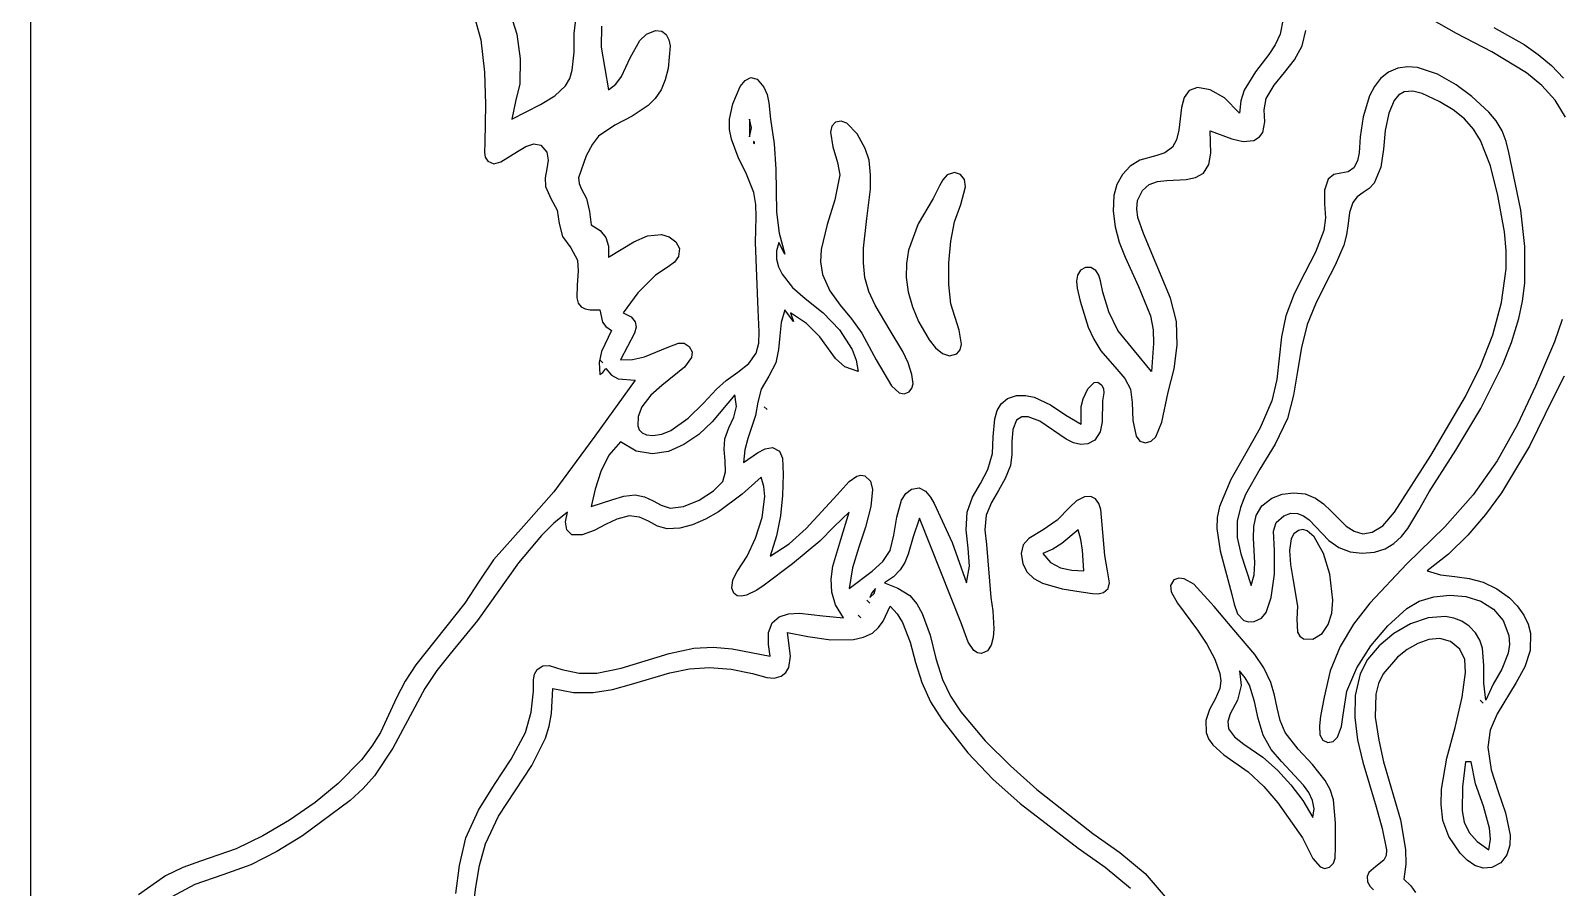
# Model space of a CAD drawing. Extents: x 0 to 276, y 0 to 299.
# Drawn here: x 0 to 138, y 150.9 to 228.1 of the extents above; entities that cross this region are included whole.
import ezdxf

# ---------------------------------------------------------------- set-up
doc = ezdxf.new("R2010")
doc.units = 0

msp = doc.modelspace()

# ---------------------------------------------------------------- linework, layer by layer
at = {"layer": 'Layer 1'}
for p, q in [((0, 298.715), (0, 0.000793)), ((39.553769, 231.083087), (40.609522, 227.27759)), ((49.01541, 227.842731), (49.181746, 229.394254)), ((112.956849, 229.191811), (112.674258, 227.806756)), ((128.587338, 227.864964), (126.28263, 229.138551)), ((43.456935, 229.036782), (43.83373, 227.806756)), ((43.83373, 227.806756), (44.143755, 225.560678)), ((48.99882, 226.166341), (49.01541, 227.842731)), ((51.470799, 228.529014), (51.460038, 226.620796)), ((54.934471, 227.223346), (55.54741, 227.789952)), ((55.54741, 227.789952), (56.35221, 228.115789)), ((56.35221, 228.115789), (56.923453, 228.078474)), ((56.923453, 228.078474), (57.320319, 227.770839)), ((57.320319, 227.770839), (57.560023, 227.292845)), ((112.674258, 227.806756), (112.21345, 226.82695)), ((114.662335, 226.748424), (115.00561, 228.117914)), ((131.776841, 226.209613), (128.587338, 227.864964)), ((131.952875, 228.402952), (134.676385, 226.860012)), ((40.609522, 227.27759), (40.938597, 224.382556)), ((51.460038, 226.620796), (52.122851, 222.779679)), ((54.058243, 225.654406), (54.934471, 227.223346)), ((57.659779, 226.744455), (57.502386, 224.708191)), ((57.560023, 227.292845), (57.659779, 226.744455)), ((112.21345, 226.82695), (111.657966, 225.961066)), ((113.954244, 225.467834), (114.662335, 226.748424)), ((134.676385, 226.860012), (135.947836, 225.977531)), ((44.143755, 225.560678), (44.12874, 223.308845)), ((48.84, 224.539561), (48.99882, 226.166341)), ((53.271658, 223.98213), (54.058243, 225.654406)), ((111.657966, 225.961066), (110.453778, 224.392842)), ((113.054464, 224.326894), (113.954244, 225.467834)), ((134.897213, 224.298948), (131.776841, 226.209613)), ((135.947836, 225.977531), (137.133493, 224.979827)), ((40.938597, 224.382556), (41.009307, 221.456764)), ((48.246975, 223.136866), (48.616012, 223.799298)), ((48.616012, 223.799298), (48.84, 224.539561)), ((52.770774, 223.286354), (53.271658, 223.98213)), ((57.232457, 223.680274), (56.848303, 222.779679)), ((57.502386, 224.708191), (57.232457, 223.680274)), ((63.9934, 223.071216), (64.4453, 223.630802)), ((64.4453, 223.630802), (64.956511, 223.887699)), ((64.956511, 223.887699), (65.514994, 223.725515)), ((65.514994, 223.725515), (66.108708, 223.027858)), ((110.453778, 224.392842), (109.443315, 222.745639)), ((112.144761, 223.206096), (113.054464, 224.326894)), ((121.728297, 223.80381), (121.169476, 223.072676)), ((122.430997, 224.37455), (121.728297, 223.80381)), ((123.295678, 224.741033), (122.430997, 224.37455)), ((124.167298, 224.857311), (123.295678, 224.741033)), ((125.065561, 224.781518), (124.167298, 224.857311)), ((126.866325, 224.188418), (125.065561, 224.781518)), ((128.546588, 223.231136), (126.866325, 224.188418)), ((136.282965, 223.156831), (134.897213, 224.298948)), ((137.133493, 224.979827), (138.214165, 223.835986)), ((44.12874, 223.308845), (43.721878, 221.733551)), ((47.276319, 222.235486), (48.246975, 223.136866)), ((52.122851, 222.779679), (52.770774, 223.286354)), ((56.848303, 222.779679), (56.319541, 222.002397)), ((63.315692, 221.509552), (63.9934, 223.071216)), ((66.108708, 223.027858), (66.409514, 222.345655)), ((66.409514, 222.345655), (66.567892, 221.618953)), ((104.47257, 222.715241), (104.027028, 222.071053)), ((105.219122, 222.992152), (104.47257, 222.715241)), ((106.362366, 222.779944), (105.219122, 222.992152)), ((107.66041, 222.042815), (106.362366, 222.779944)), ((109.443315, 222.745639), (109.129986, 221.781032)), ((111.406905, 221.98593), (112.144761, 223.206096)), ((121.169476, 223.072676), (120.736433, 222.225014)), ((123.332306, 222.286207), (122.952778, 221.803963)), ((123.853419, 222.595265), (123.332306, 222.286207)), ((124.632694, 222.648591), (123.853419, 222.595265)), ((125.473957, 222.434299), (124.632694, 222.648591)), ((126.99984, 221.72902), (125.473957, 222.434299)), ((129.954968, 222.179076), (128.546588, 223.231136)), ((137.473222, 221.841637), (136.282965, 223.156831)), ((41.009307, 221.456764), (40.969619, 218.017185)), ((43.721878, 221.733551), (43.391612, 220.133849)), ((43.391612, 220.133849), (45.976059, 221.464007)), ((45.976059, 221.464007), (47.276319, 222.235486)), ((55.6916, 221.373429), (54.236373, 220.408552)), ((56.319541, 222.002397), (55.6916, 221.373429)), ((63.019702, 220.133849), (63.315692, 221.509552)), ((66.567892, 221.618953), (66.719895, 220.133849)), ((103.786816, 221.181432), (103.539658, 219.153267)), ((104.027028, 222.071053), (103.786816, 221.181432)), ((109.008196, 220.663015), (107.66041, 222.042815)), ((109.129986, 221.781032), (109.008196, 220.663015)), ((111.24078, 220.974665), (111.406905, 221.98593)), ((111.287182, 219.895559), (111.24078, 220.974665)), ((120.736433, 222.225014), (120.175277, 220.355557)), ((122.952778, 221.803963), (122.472825, 220.663015)), ((128.265342, 220.984492), (126.99984, 221.72902)), ((129.288661, 220.151861), (128.265342, 220.984492)), ((131.500926, 220.776323), (129.954968, 222.179076)), ((138.40858, 220.316949), (137.473222, 221.841637)), ((52.679, 219.581292), (51.21586, 218.587891)), ((54.236373, 220.408552), (52.679, 219.581292)), ((63.030559, 219.194274), (63.019702, 220.133849)), ((64.822835, 220.133849), (64.822835, 218.546351)), ((65.011549, 219.3401), (64.822835, 220.133849)), ((64.822835, 220.133849), (64.822835, 220.133849)), ((66.719895, 220.133849), (67.04477, 217.897097)), ((72.244453, 219.487027), (72.128939, 218.969489)), ((72.579879, 219.846512), (72.244453, 219.487027)), ((73.09541, 219.963845), (72.579879, 219.846512)), ((73.605775, 219.778799), (73.09541, 219.963845)), ((74.543218, 218.795224), (73.605775, 219.778799)), ((111.117286, 218.919591), (111.287182, 219.895559)), ((120.175277, 220.355557), (119.90002, 218.546351)), ((122.472825, 220.663015), (122.150637, 219.107213)), ((130.104581, 219.230213), (129.288661, 220.151861)), ((132.161491, 219.981036), (131.500926, 220.776323)), ((132.704779, 219.075517), (132.161491, 219.981036)), ((51.21586, 218.587891), (50.656367, 217.876915)), ((63.186976, 218.323217), (63.030559, 219.194274)), ((63.796121, 216.714048), (63.186976, 218.323217)), ((64.822835, 218.546351), (65.011549, 219.3401)), ((65.175524, 218.105291), (65.1701, 217.967576)), ((65.269319, 218.066794), (65.175524, 218.105291)), ((72.128939, 218.969489), (72.337257, 217.64323)), ((75.256624, 217.483087), (74.543218, 218.795224)), ((103.341351, 218.25841), (102.965649, 217.605494)), ((103.539658, 219.153267), (103.341351, 218.25841)), ((106.417962, 217.055029), (106.362366, 219.075517)), ((106.362366, 219.075517), (108.319222, 218.360382)), ((108.319222, 218.360382), (109.33952, 218.108694)), ((109.33952, 218.108694), (110.302271, 218.217739)), ((110.302271, 218.217739), (110.81722, 218.523714)), ((110.81722, 218.523714), (111.117286, 218.919591)), ((119.90002, 218.546351), (119.794352, 217.092104)), ((122.150637, 219.107213), (121.989432, 217.430439)), ((130.74789, 218.218632), (130.104581, 219.230213)), ((131.65581, 215.922014), (130.74789, 218.218632)), ((133.065558, 218.128872), (132.704779, 219.075517)), ((133.310376, 217.124482), (133.065558, 218.128872)), ((40.969619, 218.017185), (40.918191, 217.13705)), ((40.918191, 217.13705), (40.990939, 216.707053)), ((42.409848, 216.278738), (43.897395, 217.209578)), ((43.897395, 217.209578), (44.656578, 217.663801)), ((44.656578, 217.663801), (45.375468, 217.906908)), ((45.375468, 217.906908), (46.016143, 217.786161)), ((46.016143, 217.786161), (46.540679, 217.148824)), ((46.540679, 217.148824), (46.657918, 216.442449)), ((50.091713, 216.832713), (49.4077, 214.852508)), ((50.656367, 217.876915), (50.091713, 216.832713)), ((65.1701, 217.967576), (65.263895, 217.929079)), ((65.263895, 217.929079), (65.269319, 218.066794)), ((67.04477, 217.897097), (67.194822, 215.635938)), ((72.337257, 217.64323), (72.764054, 216.233676)), ((75.610413, 216.429687), (75.256624, 217.483087)), ((101.557803, 216.849316), (100.013432, 216.427306)), ((102.276436, 217.107747), (101.557803, 216.849316)), ((102.965649, 217.605494), (102.276436, 217.107747)), ((106.252419, 216.047017), (106.417962, 217.055029)), ((119.794352, 217.092104), (119.647124, 216.363529)), ((121.989432, 217.430439), (121.740517, 215.79489)), ((133.713369, 215.106772), (133.310376, 217.124482)), ((40.990939, 216.707053), (41.216211, 216.336289)), ((41.216211, 216.336289), (41.757329, 216.107596)), ((41.757329, 216.107596), (42.409848, 216.278738)), ((46.535817, 215.647348), (46.385191, 214.827889)), ((46.657918, 216.442449), (46.535817, 215.647348)), ((64.566396, 215.161136), (63.796121, 216.714048)), ((67.194822, 215.635938), (67.252732, 211.740152)), ((72.764054, 216.233676), (72.968552, 215.106772)), ((75.744678, 215.125286), (75.610413, 216.429687)), ((99.139374, 215.897578), (98.447829, 215.145996)), ((100.013432, 216.427306), (99.139374, 215.897578)), ((105.749063, 215.266316), (106.252419, 216.047017)), ((118.794327, 215.388565), (118.152581, 215.271508)), ((119.330108, 215.743623), (118.794327, 215.388565)), ((119.647124, 216.363529), (119.330108, 215.743623)), ((121.740517, 215.79489), (121.155202, 214.362765)), ((132.290706, 213.254691), (131.65581, 215.922014)), ((46.385191, 214.827889), (46.416854, 214.04844)), ((46.416854, 214.04844), (46.923464, 212.980583)), ((49.4077, 214.852508), (49.452642, 214.342065)), ((49.452642, 214.342065), (49.650554, 213.877685)), ((65.217064, 213.519274), (64.566396, 215.161136)), ((72.968552, 215.106772), (72.53182, 212.870938)), ((75.722505, 213.810671), (75.744678, 215.125286)), ((81.942149, 214.117728), (81.388377, 212.990108)), ((82.247858, 214.675101), (81.942149, 214.117728)), ((82.663402, 215.098305), (82.247858, 214.675101)), ((83.304669, 215.312097), (82.663402, 215.098305)), ((83.845824, 215.144938), (83.304669, 215.312097)), ((84.204813, 214.69074), (83.845824, 215.144938)), ((83.867321, 212.448011), (84.299583, 214.043413)), ((84.299583, 214.043413), (84.204813, 214.69074)), ((97.957598, 214.241916), (97.687483, 213.254691)), ((98.447829, 215.145996), (97.957598, 214.241916)), ((100.251706, 213.711631), (100.865758, 214.251383)), ((100.865758, 214.251383), (101.616191, 214.519091)), ((101.616191, 214.519091), (102.455434, 214.614449)), ((102.455434, 214.614449), (104.210062, 214.686904)), ((104.210062, 214.686904), (105.030302, 214.863392)), ((105.030302, 214.863392), (105.749063, 215.266316)), ((116.994105, 214.72736), (116.680756, 213.728361)), ((117.515598, 215.136443), (116.994105, 214.72736)), ((118.152581, 215.271508), (117.515598, 215.136443)), ((121.155202, 214.362765), (120.700611, 213.885895)), ((134.366269, 211.938358), (133.713369, 215.106772)), ((46.923464, 212.980583), (47.469365, 211.931776)), ((49.650554, 213.877685), (50.126572, 212.96656)), ((50.126572, 212.96656), (50.392081, 211.800907)), ((65.403314, 212.43648), (65.217064, 213.519274)), ((72.53182, 212.870938), (71.81368, 210.634856)), ((75.417731, 211.160649), (75.722505, 213.810671)), ((81.388377, 212.990108), (80.023893, 210.692014)), ((97.687483, 213.254691), (97.613285, 211.825929)), ((99.736728, 212.038825), (99.82161, 212.800137)), ((99.82161, 212.800137), (100.251706, 213.711631)), ((116.680756, 213.728361), (116.683617, 212.498182)), ((119.221894, 212.615723), (118.937078, 211.719423)), ((119.615614, 213.115214), (119.221894, 212.615723)), ((120.147967, 213.504325), (119.615614, 213.115214)), ((120.700611, 213.885895), (120.147967, 213.504325)), ((132.898222, 209.96814), (132.290706, 213.254691)), ((47.469365, 211.931776), (47.673028, 210.736688)), ((50.392081, 211.800907), (50.535353, 210.608861)), ((65.352266, 209.021363), (65.429722, 211.287086)), ((65.429722, 211.287086), (65.403314, 212.43648)), ((67.252732, 211.740152), (67.510374, 209.865209)), ((83.317187, 210.873444), (83.867321, 212.448011)), ((97.613285, 211.825929), (97.793589, 210.425861)), ((99.855939, 211.278653), (99.736728, 212.038825)), ((100.361359, 209.815112), (99.855939, 211.278653)), ((116.74958, 211.220676), (116.625541, 210.079695)), ((116.683617, 212.498182), (116.74958, 211.220676)), ((118.937078, 211.719423), (118.793203, 210.724351)), ((134.744184, 208.641356), (134.366269, 211.938358)), ((47.673028, 210.736688), (47.972337, 209.560848)), ((50.535353, 210.608861), (51.370563, 210.085536)), ((51.370563, 210.085536), (51.867958, 209.456767)), ((67.510374, 209.865209), (67.997831, 207.963031)), ((71.81368, 210.634856), (71.285494, 208.385777)), ((75.113849, 208.499316), (75.417731, 211.160649)), ((80.023893, 210.692014), (79.17299, 208.328883)), ((82.989815, 209.116749), (83.317187, 210.873444)), ((97.793589, 210.425861), (98.170458, 209.050534)), ((102.799227, 203.994286), (100.361359, 209.815112)), ((116.625541, 210.079695), (115.864042, 208.137147)), ((118.793203, 210.724351), (118.666096, 209.71023)), ((133.06636, 208.298683), (132.898222, 209.96814)), ((47.972337, 209.560848), (48.703876, 208.524046)), ((48.703876, 208.524046), (49.32568, 207.423546)), ((51.867958, 209.456767), (52.095926, 208.676442)), ((52.095926, 208.676442), (52.122851, 207.698448)), ((52.122851, 207.698448), (54.397405, 209.076992)), ((54.397405, 209.076992), (55.630874, 209.616766)), ((55.630874, 209.616766), (56.884287, 209.743145)), ((56.884287, 209.743145), (57.567477, 209.526708)), ((57.567477, 209.526708), (58.168143, 209.084797)), ((58.168143, 209.084797), (58.514957, 208.474908)), ((58.514957, 208.474908), (58.436595, 207.75454)), ((65.616584, 202.935954), (65.352266, 209.021363)), ((67.468665, 209.021363), (67.262246, 208.258659)), ((67.997831, 207.963031), (67.468665, 209.021363)), ((75.092793, 207.170563), (75.113849, 208.499316)), ((82.805814, 207.179303), (82.989815, 209.116749)), ((98.170458, 209.050534), (98.685953, 207.696001)), ((118.431584, 208.75678), (117.645756, 206.959683)), ((118.666096, 209.71023), (118.431584, 208.75678)), ((134.730385, 205.33592), (134.744184, 208.641356)), ((49.32568, 207.423546), (49.384016, 206.412992)), ((58.049729, 207.239376), (57.496102, 206.814179)), ((58.436595, 207.75454), (58.049729, 207.239376)), ((67.262246, 208.258659), (67.264118, 207.520797)), ((67.264118, 207.520797), (67.442164, 206.813817)), ((71.285494, 208.385777), (71.239934, 207.252379)), ((71.239934, 207.252379), (71.418625, 206.11095)), ((75.22862, 205.846367), (75.092793, 207.170563)), ((78.979795, 207.106759), (78.962593, 205.848971)), ((79.17299, 208.328883), (78.979795, 207.106759)), ((82.792568, 205.236846), (82.805814, 207.179303)), ((98.685953, 207.696001), (99.901076, 205.03351)), ((115.864042, 208.137147), (114.908695, 206.262788)), ((133.061437, 206.640116), (133.06636, 208.298683)), ((49.384016, 206.412992), (49.269886, 205.182495)), ((56.356179, 206.054594), (54.753633, 204.485021)), ((57.496102, 206.814179), (56.356179, 206.054594)), ((67.442164, 206.813817), (67.76427, 206.143758)), ((67.76427, 206.143758), (68.712197, 204.938566)), ((71.418625, 206.11095), (72.056084, 204.660539)), ((75.58811, 204.588176), (75.22862, 205.846367)), ((78.962593, 205.848971), (79.137248, 204.549054)), ((94.396071, 206.071792), (94.31868, 205.509946)), ((94.678389, 206.511768), (94.396071, 206.071792)), ((95.117324, 206.750778), (94.678389, 206.511768)), ((95.611623, 206.752159), (95.117324, 206.750778)), ((96.060033, 206.47925), (95.611623, 206.752159)), ((96.32794, 206.054519), (96.060033, 206.47925)), ((96.489584, 205.54838), (96.32794, 206.054519)), ((114.908695, 206.262788), (113.950619, 204.378655)), ((117.645756, 206.959683), (116.738782, 205.215469)), ((132.639744, 203.610366), (133.061437, 206.640116)), ((49.269886, 205.182495), (49.261572, 204.018624)), ((54.753633, 204.485021), (53.445766, 202.671371)), ((68.712197, 204.938566), (69.85097, 203.95354)), ((72.056084, 204.660539), (72.989884, 203.362726)), ((76.153106, 203.373045), (75.58811, 204.588176)), ((79.137248, 204.549054), (79.519627, 203.200537)), ((82.977462, 203.46512), (82.792568, 205.236846)), ((94.31868, 205.509946), (94.377814, 204.895489)), ((94.377814, 204.895489), (94.653245, 203.729703)), ((96.699266, 204.523452), (96.489584, 205.54838)), ((97.240173, 202.749522), (96.699266, 204.523452)), ((99.901076, 205.03351), (100.975456, 202.406788)), ((113.950619, 204.378655), (113.180934, 202.406788)), ((116.738782, 205.215469), (115.849866, 203.455975)), ((134.540113, 203.717588), (134.730385, 205.33592)), ((49.261572, 204.018624), (49.38406, 203.551225)), ((49.38406, 203.551225), (49.637358, 203.207945)), ((49.637358, 203.207945), (50.012868, 203.015837)), ((50.012868, 203.015837), (50.451679, 202.940485)), ((50.451679, 202.940485), (51.329102, 202.935954)), ((51.329102, 202.935954), (51.570633, 201.829236)), ((65.698803, 200.94748), (65.616584, 202.935954)), ((67.997831, 202.935954), (67.688699, 201.800025)), ((68.79158, 201.877622), (67.997831, 202.935954)), ((69.85097, 203.95354), (71.458742, 202.654843)), ((72.989884, 203.362726), (74.020174, 202.116111)), ((77.50959, 201.083873), (76.153106, 203.373045)), ((79.519627, 203.200537), (80.073564, 201.898458)), ((83.733376, 201.107685), (82.977462, 203.46512)), ((94.653245, 203.729703), (95.373076, 201.389566)), ((103.330493, 201.888052), (102.799227, 203.994286)), ((115.849866, 203.455975), (115.118211, 201.613039)), ((131.84094, 200.688011), (132.639744, 203.610366)), ((134.208139, 202.142205), (134.540113, 203.717588)), ((51.570633, 201.829236), (51.878463, 201.435285)), ((53.445766, 202.671371), (54.157968, 202.307709)), ((54.157968, 202.307709), (54.515723, 201.86968)), ((54.515723, 201.86968), (54.589788, 201.370824)), ((67.688699, 201.800025), (67.559748, 200.590823)), ((69.95816, 201.720394), (68.526997, 202.671371)), ((68.526997, 202.671371), (68.79158, 201.877622)), ((71.176002, 200.509463), (69.95816, 201.720394)), ((71.458742, 202.654843), (72.953008, 201.125611)), ((74.020174, 202.116111), (74.947103, 200.81929)), ((80.073564, 201.898458), (81.020805, 200.241771)), ((98.043612, 201.084138), (97.240173, 202.749522)), ((100.975456, 202.406788), (101.235607, 201.142491)), ((103.400888, 199.756096), (103.330493, 201.888052)), ((113.180934, 202.406788), (112.782402, 200.500852)), ((115.118211, 201.613039), (114.604007, 199.529204)), ((133.546998, 199.994668), (134.208139, 202.142205)), ((138.11159, 202.079602), (137.416936, 200.066254)), ((52.387434, 201.083873), (51.480344, 199.17322)), ((51.878463, 201.435285), (52.387434, 201.083873)), ((54.450917, 200.824681), (53.817389, 199.644694)), ((54.589788, 201.370824), (54.450917, 200.824681)), ((65.653865, 199.928067), (65.698803, 200.94748)), ((67.559748, 200.590823), (67.447763, 199.363563)), ((72.577895, 198.538981), (71.176002, 200.509463)), ((72.953008, 201.125611), (74.086613, 199.366886)), ((74.947103, 200.81929), (76.233308, 198.425872)), ((78.642931, 199.167895), (77.50959, 201.083873)), ((81.020805, 200.241771), (81.596986, 199.523815)), ((83.929291, 199.8361), (83.733376, 201.107685)), ((95.373076, 201.389566), (95.87516, 200.27909)), ((95.87516, 200.27909), (96.516968, 199.231792)), ((99.553091, 199.232123), (98.043612, 201.084138)), ((101.235607, 201.142491), (101.259817, 199.903072)), ((112.782402, 200.500852), (112.580695, 198.579562)), ((130.733702, 197.860044), (131.84094, 200.688011)), ((51.480344, 199.17322), (51.262555, 198.194416)), ((53.817389, 199.644694), (53.181183, 198.438043)), ((55.356783, 198.700807), (57.414511, 199.536062)), ((57.414511, 199.536062), (58.414932, 199.929134)), ((58.414932, 199.929134), (58.918975, 199.921415)), ((58.918975, 199.921415), (59.387771, 199.631841)), ((59.387771, 199.631841), (59.648972, 199.139068)), ((59.648972, 199.139068), (59.595601, 198.6424)), ((64.757132, 198.113569), (65.420263, 199.016157)), ((65.420263, 199.016157), (65.653865, 199.928067)), ((67.447763, 199.363563), (67.18953, 198.17346)), ((74.086613, 199.366886), (74.440933, 198.40179)), ((79.129954, 198.15933), (78.642931, 199.167895)), ((81.596986, 199.523815), (82.21758, 199.009245)), ((82.21758, 199.009245), (82.864615, 198.795406)), ((82.864615, 198.795406), (83.520122, 198.979644)), ((83.520122, 198.979644), (83.823017, 199.333619)), ((83.823017, 199.333619), (83.929291, 199.8361)), ((96.516968, 199.231792), (97.961624, 197.587012)), ((101.070706, 197.379711), (99.553091, 199.232123)), ((101.259817, 199.903072), (101.070706, 197.379711)), ((103.116677, 197.626571), (103.400888, 199.756096)), ((114.604007, 199.529204), (114.248031, 197.394891)), ((132.73848, 197.942037), (133.546998, 199.994668)), ((137.416936, 200.066254), (135.698271, 196.056796)), ((51.262555, 198.194416), (51.329102, 197.115128)), ((51.329102, 198.438043), (51.593685, 198.17346)), ((51.593685, 198.17346), (51.329102, 198.438043)), ((51.610751, 197.286842), (51.858268, 197.644294)), ((51.858268, 197.644294), (52.369757, 197.037469)), ((53.181183, 198.438043), (54.281088, 198.464613)), ((54.281088, 198.464613), (55.356783, 198.700807)), ((58.969201, 197.767061), (56.913358, 196.118708)), ((59.595601, 198.6424), (58.969201, 197.767061)), ((63.779154, 197.315781), (64.757132, 198.113569)), ((67.18953, 198.17346), (66.570637, 196.961405)), ((73.421444, 197.799232), (72.577895, 198.538981)), ((74.612406, 197.379711), (73.421444, 197.799232)), ((74.440933, 198.40179), (74.612406, 197.379711)), ((76.233308, 198.425872), (77.615158, 196.095954)), ((79.477029, 197.115393), (79.129954, 198.15933)), ((97.961624, 197.587012), (98.654546, 196.744431)), ((102.584121, 195.52763), (103.116677, 197.626571)), ((112.580695, 198.579562), (112.36346, 196.653658)), ((114.248031, 197.394891), (113.88, 195.252989)), ((129.386709, 195.113458), (130.733702, 197.860044)), ((130.774315, 194.043815), (132.73848, 197.942037)), ((54.504098, 196.585962), (50.865553, 191.550253)), ((51.329102, 197.115128), (51.610751, 197.286842)), ((52.369757, 197.037469), (52.982746, 196.725298)), ((52.982746, 196.725298), (54.504098, 196.585962)), ((56.913358, 196.118708), (55.932702, 195.25291)), ((61.837016, 195.788244), (62.72592, 196.561203)), ((62.72592, 196.561203), (63.779154, 197.315781)), ((66.570637, 196.961405), (65.883284, 195.792213)), ((77.615158, 196.095954), (78.321198, 195.468066)), ((79.476099, 195.866577), (79.571518, 196.273754)), ((79.571518, 196.273754), (79.477029, 197.115393)), ((95.322277, 195.817183), (95.897029, 196.397269)), ((95.897029, 196.397269), (96.230755, 196.407551)), ((96.230755, 196.407551), (96.58576, 196.146225)), ((96.58576, 196.146225), (96.742711, 195.827465)), ((98.654546, 196.744431), (99.179467, 195.792213)), ((112.36346, 196.653658), (111.918344, 194.733881)), ((135.698271, 196.056796), (134.067427, 192.589705)), ((138.274482, 196.960314), (137.282858, 194.998464)), ((55.932702, 195.25291), (55.130366, 194.203657)), ((60.681098, 194.511354), (61.837016, 195.788244)), ((63.49992, 195.263047), (61.472722, 192.823468)), ((63.660782, 194.215757), (63.49992, 195.263047)), ((65.883284, 195.792213), (65.577955, 194.61677)), ((78.321198, 195.468066), (78.76158, 195.369711)), ((78.76158, 195.369711), (79.21615, 195.540065)), ((79.21615, 195.540065), (79.476099, 195.866577)), ((87.522175, 194.467777), (88.087858, 194.933228)), ((88.087858, 194.933228), (88.900946, 195.198753)), ((88.900946, 195.198753), (89.716677, 195.225247)), ((89.716677, 195.225247), (90.493294, 195.067706)), ((90.493294, 195.067706), (91.956979, 194.369054)), ((94.745585, 194.206038), (94.919222, 194.916571)), ((94.919222, 194.916571), (95.322277, 195.817183)), ((96.660372, 194.733616), (96.611259, 192.851141)), ((96.765643, 195.460459), (96.660372, 194.733616)), ((96.742711, 195.827465), (96.765643, 195.460459)), ((99.179467, 195.792213), (99.335054, 194.591118)), ((102.014374, 192.823327), (102.584121, 195.52763)), ((111.918344, 194.733881), (110.858528, 192.284694)), ((113.88, 195.252989), (113.32963, 193.146383)), ((126.248168, 189.812402), (129.386709, 195.113458)), ((137.282858, 194.998464), (135.152097, 190.636966)), ((54.774341, 193.321401), (54.740602, 192.470473)), ((55.130366, 194.203657), (54.774341, 193.321401)), ((59.290901, 193.155015), (60.681098, 194.511354)), ((63.402917, 193.245635), (63.660782, 194.215757)), ((65.371051, 193.410966), (64.677182, 191.334386)), ((65.577955, 194.61677), (65.371051, 193.410966)), ((66.14575, 194.204715), (66.410333, 193.940132)), ((66.410333, 193.940132), (66.14575, 194.204715)), ((86.948092, 193.115294), (87.157664, 193.846949)), ((87.157664, 193.846949), (87.522175, 194.467777)), ((89.376319, 193.288596), (88.907296, 192.985781)), ((89.94089, 193.299709), (89.376319, 193.288596)), ((91.016552, 192.889737), (89.94089, 193.299709)), ((91.956979, 194.369054), (93.34759, 193.439868)), ((93.34759, 193.439868), (94.720714, 192.617217)), ((94.720714, 192.617217), (94.745585, 194.206038)), ((99.335054, 194.591118), (99.400625, 192.970005)), ((128.505648, 190.29219), (130.774315, 194.043815)), ((54.740602, 192.470473), (54.879976, 192.114606)), ((54.879976, 192.114606), (55.142384, 191.83599)), ((56.922327, 191.736662), (57.737736, 192.068997)), ((57.737736, 192.068997), (59.290901, 193.155015)), ((61.472722, 192.823468), (60.245495, 191.708896)), ((62.588961, 191.294302), (62.965814, 192.292032)), ((62.965814, 192.292032), (63.402917, 193.245635)), ((86.808835, 191.4977), (86.948092, 193.115294)), ((88.5651, 192.132092), (88.486279, 191.033655)), ((88.907296, 192.985781), (88.5651, 192.132092)), ((93.374516, 191.277832), (91.016552, 192.889737)), ((96.445799, 191.922294), (95.959492, 191.189527)), ((96.611259, 192.851141), (96.445799, 191.922294)), ((99.400625, 192.970005), (99.697127, 191.545296)), ((101.461326, 191.49856), (102.014374, 192.823327)), ((110.858528, 192.284694), (109.541364, 189.964442)), ((113.32963, 193.146383), (112.238953, 190.833155)), ((134.067427, 192.589705), (132.229885, 189.318297)), ((50.865553, 191.550253), (47.183351, 186.531808)), ((53.181183, 191.029719), (52.138862, 189.830224)), ((54.617126, 190.192939), (53.181183, 191.029719)), ((55.142384, 191.83599), (55.54198, 191.657765)), ((55.54198, 191.657765), (56.092919, 191.60307)), ((56.092919, 191.60307), (56.922327, 191.736662)), ((58.916119, 190.79252), (57.514797, 190.170377)), ((60.245495, 191.708896), (58.916119, 190.79252)), ((62.525204, 190.348207), (62.588961, 191.294302)), ((64.677182, 191.334386), (64.405381, 190.314452)), ((66.239334, 190.414993), (66.904309, 190.521455)), ((66.904309, 190.521455), (67.515029, 190.188758)), ((86.734541, 189.971387), (86.808835, 191.4977)), ((88.486279, 191.033655), (88.480979, 189.893099)), ((94.036514, 190.958555), (93.374516, 191.277832)), ((94.697885, 190.796249), (94.036514, 190.958555)), ((95.343816, 190.852658), (94.697885, 190.796249)), ((95.959492, 191.189527), (95.343816, 190.852658)), ((99.697127, 191.545296), (100.032274, 191.099224)), ((100.032274, 191.099224), (100.545509, 190.933411)), ((100.545509, 190.933411), (101.057387, 191.086282)), ((101.057387, 191.086282), (101.461326, 191.49856)), ((112.238953, 190.833155), (110.841293, 188.574819)), ((135.152097, 190.636966), (132.626793, 186.442081)), ((52.138862, 189.830224), (51.403747, 188.36636)), ((56.071732, 189.938504), (54.617126, 190.192939)), ((57.514797, 190.170377), (56.071732, 189.938504)), ((62.628185, 189.319091), (62.525204, 190.348207)), ((62.671932, 188.320385), (62.628185, 189.319091)), ((64.405381, 190.314452), (64.293669, 189.177638)), ((64.293669, 189.177638), (65.551662, 190.034887)), ((65.551662, 190.034887), (66.239334, 190.414993)), ((67.515029, 190.188758), (67.787984, 189.550965)), ((67.787984, 189.550965), (67.849929, 188.119306)), ((86.325855, 188.551374), (86.734541, 189.971387)), ((88.480979, 189.893099), (88.359345, 188.913055)), ((109.541364, 189.964442), (108.236751, 187.647662)), ((122.974739, 184.680785), (126.248168, 189.812402)), ((126.122483, 186.531808), (128.505648, 190.29219)), ((132.229885, 189.318297), (130.08422, 186.241407)), ((51.403747, 188.36636), (50.895893, 186.77897)), ((62.430476, 187.465521), (62.671932, 188.320385)), ((65.881167, 187.854723), (64.165421, 186.303427)), ((66.127788, 187.010492), (65.881167, 187.854723)), ((67.849929, 188.119306), (67.80452, 186.202882)), ((73.816143, 187.465389), (74.500074, 187.934602)), ((74.500074, 187.934602), (74.85673, 188.022034)), ((74.85673, 188.022034), (75.214861, 187.9677)), ((75.214861, 187.9677), (75.737438, 187.486258)), ((85.641118, 187.283588), (86.325855, 188.551374)), ((87.881401, 187.738323), (87.263111, 186.642271)), ((88.359345, 188.913055), (87.881401, 187.738323)), ((110.841293, 188.574819), (109.555651, 186.287164)), ((47.183351, 186.531808), (44.467869, 183.460363)), ((50.895893, 186.77897), (50.535353, 185.208893)), ((60.282492, 185.781847), (61.586088, 186.605875)), ((61.586088, 186.605875), (62.430476, 187.465521)), ((66.209093, 186.103279), (66.127788, 187.010492)), ((72.740481, 186.266167), (73.816143, 187.465389)), ((75.737438, 187.486258), (75.915279, 186.736132)), ((75.915279, 186.736132), (75.772338, 185.208893)), ((78.535965, 185.773575), (78.911306, 186.363159)), ((78.911306, 186.363159), (79.434167, 186.773637)), ((79.434167, 186.773637), (80.112305, 186.879544)), ((80.112305, 186.879544), (80.684156, 186.582674)), ((80.684156, 186.582674), (81.142451, 186.055914)), ((84.931527, 186.036786), (85.641118, 187.283588)), ((87.263111, 186.642271), (86.643731, 185.557134)), ((108.236751, 187.647662), (107.214588, 185.208893)), ((112.863877, 186.316797), (113.897326, 186.445719)), ((113.897326, 186.445719), (114.928642, 186.332995)), ((125.182486, 184.863852), (126.122483, 186.531808)), ((132.626793, 186.442081), (131.180949, 184.472425)), ((50.535353, 185.208893), (52.500279, 185.82428)), ((52.500279, 185.82428), (53.481402, 186.124966)), ((53.481402, 186.124966), (54.504098, 186.245)), ((54.504098, 186.245), (55.366754, 186.076345)), ((55.366754, 186.076345), (56.124933, 185.708558)), ((56.124933, 185.708558), (56.866444, 185.310807)), ((56.866444, 185.310807), (57.679094, 185.05226)), ((57.679094, 185.05226), (58.865042, 185.196342)), ((58.865042, 185.196342), (60.282492, 185.781847)), ((64.165421, 186.303427), (62.01971, 184.736579)), ((65.974896, 184.198021), (66.209093, 186.103279)), ((67.80452, 186.202882), (67.624372, 184.361566)), ((69.938283, 183.21612), (72.740481, 186.266167)), ((75.772338, 185.208893), (75.295625, 183.352744)), ((78.094715, 184.255369), (78.535965, 185.773575)), ((81.142451, 186.055914), (81.479922, 185.472153)), ((81.479922, 185.472153), (83.096425, 181.958987)), ((84.448279, 184.679727), (84.931527, 186.036786)), ((86.643731, 185.557134), (86.162512, 184.415144)), ((93.702069, 185.157564), (92.580238, 183.964559)), ((94.320036, 185.708078), (93.702069, 185.157564)), ((95.026307, 186.065613), (94.320036, 185.708078)), ((95.59342, 186.099992), (95.026307, 186.065613)), ((96.030631, 185.880669), (95.59342, 186.099992)), ((96.337221, 185.472236), (96.030631, 185.880669)), ((96.51247, 184.939283), (96.337221, 185.472236)), ((107.214588, 185.208893), (107.001215, 184.206766)), ((109.085775, 185.106026), (108.801028, 183.885978)), ((109.555651, 186.287164), (109.085775, 185.106026)), ((110.517216, 184.3938), (111.026394, 185.257387)), ((111.026394, 185.257387), (111.922578, 185.95925)), ((111.922578, 185.95925), (112.863877, 186.316797)), ((114.928642, 186.332995), (115.863542, 185.9656)), ((115.863542, 185.9656), (116.584682, 185.433139)), ((116.584682, 185.433139), (117.270416, 184.770921)), ((130.08422, 186.241407), (127.529006, 183.35787)), ((47.1893, 183.699172), (46.054342, 182.596909)), ((48.418689, 184.679727), (47.1893, 183.699172)), ((48.241423, 183.828237), (48.418689, 184.679727)), ((48.343382, 183.102581), (48.241423, 183.828237)), ((52.867851, 184.065171), (51.83181, 183.568842)), ((53.974932, 184.353761), (52.867851, 184.065171)), ((54.907876, 184.2499), (53.974932, 184.353761)), ((55.725876, 183.869541), (54.907876, 184.2499)), ((56.528299, 183.442301), (55.725876, 183.869541)), ((60.861878, 184.075571), (59.688064, 183.564572)), ((62.01971, 184.736579), (60.861878, 184.075571)), ((65.376864, 182.335178), (65.974896, 184.198021)), ((67.624372, 184.361566), (67.263249, 182.547039)), ((73.818657, 184.679727), (72.469019, 183.41125)), ((73.066324, 182.216476), (73.818657, 184.679727)), ((77.844163, 182.61557), (78.094715, 184.255369)), ((80.168649, 184.150561), (79.57712, 182.482295)), ((83.954303, 174.625573), (80.168649, 184.150561)), ((84.373067, 183.098889), (84.448279, 184.679727)), ((86.162512, 184.415144), (86.05185, 183.094313)), ((92.580238, 183.964559), (91.313216, 183.108005)), ((96.758896, 182.171612), (96.51247, 184.939283)), ((107.001215, 184.206766), (106.960956, 183.205619)), ((108.801028, 183.885978), (108.812839, 182.422536)), ((110.296423, 183.408651), (110.517216, 184.3938)), ((112.061318, 182.989769), (112.306161, 183.752289)), ((112.306161, 183.752289), (112.992551, 184.367519)), ((112.992551, 184.367519), (113.647414, 184.598144)), ((113.647414, 184.598144), (114.242272, 184.580521)), ((114.242272, 184.580521), (114.786175, 184.366017)), ((114.786175, 184.366017), (115.288173, 184.005999)), ((115.288173, 184.005999), (117.058134, 182.138143)), ((117.270416, 184.770921), (118.628996, 183.44257)), ((121.947892, 183.467672), (122.974739, 184.680785)), ((124.194665, 183.220155), (125.182486, 184.863852)), ((131.180949, 184.472425), (129.594184, 182.622788)), ((44.467869, 183.460363), (41.747229, 180.40142)), ((46.054342, 182.596909), (44.00174, 180.134952)), ((48.81379, 182.659946), (48.343382, 183.102581)), ((49.741869, 182.657519), (48.81379, 182.659946)), ((50.809064, 183.040912), (49.741869, 182.657519)), ((51.83181, 183.568842), (50.809064, 183.040912)), ((57.414511, 183.197798), (56.528299, 183.442301)), ((58.528774, 183.254881), (57.414511, 183.197798)), ((59.688064, 183.564572), (58.528774, 183.254881)), ((64.613285, 180.710982), (65.376864, 182.335178)), ((67.263249, 182.547039), (66.674916, 180.710982)), ((68.398129, 181.833773), (69.938283, 183.21612)), ((72.469019, 183.41125), (71.171769, 182.078876)), ((72.34956, 179.829722), (73.066324, 182.216476)), ((75.295625, 183.352744), (74.67584, 181.522789)), ((77.518057, 181.250731), (77.844163, 182.61557)), ((79.57712, 182.482295), (79.136081, 180.900523)), ((84.540519, 181.444307), (84.373067, 183.098889)), ((86.05185, 183.094313), (86.209079, 181.769314)), ((90.01881, 182.319911), (89.498871, 181.733595)), ((91.313216, 183.108005), (90.01881, 182.319911)), ((94.456131, 183.092229), (92.978071, 181.856196)), ((94.716216, 182.22469), (94.456131, 183.092229)), ((94.855254, 181.27676), (94.716216, 182.22469)), ((106.960956, 183.205619), (107.254441, 181.209986)), ((108.812839, 182.422536), (109.139991, 180.936076)), ((110.265395, 182.342103), (110.296423, 183.408651)), ((110.378153, 180.125456), (110.265395, 182.342103)), ((112.15938, 181.240148), (112.061318, 182.989769)), ((113.667701, 182.279232), (113.515103, 181.240148)), ((113.913887, 182.731627), (113.667701, 182.279232)), ((114.335046, 183.045662), (113.913887, 182.731627)), ((114.729975, 183.119569), (114.335046, 183.045662)), ((115.095924, 183.021317), (114.729975, 183.119569)), ((115.733201, 182.462555), (115.095924, 183.021317)), ((116.575534, 180.975565), (115.733201, 182.462555)), ((118.628996, 183.44257), (119.348505, 182.969113)), ((119.348505, 182.969113), (120.125936, 182.751252)), ((120.125936, 182.751252), (120.984621, 182.885326)), ((120.984621, 182.885326), (121.947892, 183.467672)), ((122.934886, 181.868359), (123.612779, 182.491042)), ((123.612779, 182.491042), (124.194665, 183.220155)), ((127.529006, 183.35787), (124.084292, 180.025468)), ((129.594184, 182.622788), (127.852402, 180.919295)), ((66.674916, 180.710982), (68.398129, 181.833773)), ((71.171769, 182.078876), (68.714024, 180.019097)), ((74.67584, 181.522789), (74.115883, 179.683805)), ((76.848459, 180.24358), (77.518057, 181.250731)), ((79.136081, 180.900523), (78.838259, 180.168109)), ((83.096425, 181.958987), (84.401977, 178.329735)), ((84.650276, 179.819937), (84.540519, 181.444307)), ((86.209079, 181.769314), (86.594047, 177.00682)), ((89.498871, 181.733595), (89.312108, 180.974242)), ((89.312108, 180.974242), (89.458691, 180.03313)), ((92.174041, 181.357677), (91.281135, 180.975565)), ((91.281135, 180.975565), (91.963941, 180.143704)), ((92.978071, 181.856196), (92.174041, 181.357677)), ((94.985297, 179.388067), (94.855254, 181.27676)), ((96.854886, 180.786537), (96.758896, 182.171612)), ((107.254441, 181.209986), (108.320016, 177.271403)), ((109.139991, 180.936076), (110.066528, 178.065152)), ((112.161893, 179.112008), (112.15938, 181.240148)), ((113.515103, 181.240148), (113.597078, 179.976595)), ((117.165769, 179.116468), (116.575534, 180.975565)), ((117.058134, 182.138143), (117.961242, 181.517977)), ((117.961242, 181.517977), (118.991078, 181.130478)), ((118.991078, 181.130478), (120.084662, 180.981303)), ((120.084662, 180.981303), (121.179014, 181.076107)), ((121.179014, 181.076107), (122.13297, 181.385562)), ((122.13297, 181.385562), (122.934886, 181.868359)), ((127.852402, 180.919295), (125.941508, 179.388067)), ((44.00174, 180.134952), (40.303928, 174.935135)), ((41.747229, 180.40142), (40.434169, 178.464507)), ((63.704476, 179.340045), (64.613285, 180.710982)), ((68.714024, 180.019097), (66.14575, 178.099812)), ((72.181607, 178.6548), (72.34956, 179.829722)), ((74.115883, 179.683805), (73.818657, 177.800569)), ((75.874632, 179.367496), (76.848459, 180.24358)), ((78.417577, 179.488563), (77.820539, 178.8723)), ((78.838259, 180.168109), (78.417577, 179.488563)), ((84.401977, 178.329735), (84.650276, 179.819937)), ((89.458691, 180.03313), (89.865649, 179.288526)), ((91.963941, 180.143704), (92.857785, 179.678678)), ((92.857785, 179.678678), (93.889345, 179.465222)), ((93.889345, 179.465222), (94.985297, 179.388067)), ((97.097992, 179.388067), (96.854886, 180.786537)), ((110.324698, 179.05568), (110.378153, 180.125456)), ((113.597078, 179.976595), (113.819076, 178.721946)), ((124.084292, 180.025468), (120.750853, 176.498523)), ((40.434169, 178.464507), (39.151669, 176.501202)), ((63.234808, 177.839727), (63.32291, 178.58185)), ((63.32291, 178.58185), (63.704476, 179.340045)), ((66.14575, 178.099812), (65.474854, 177.652985)), ((72.235053, 177.486724), (72.181607, 178.6548)), ((73.818657, 177.800569), (75.874632, 179.367496)), ((77.820539, 178.8723), (76.993653, 178.329735)), ((76.993653, 178.329735), (78.186294, 177.835659)), ((89.865649, 179.288526), (90.478436, 178.714987)), ((90.478436, 178.714987), (91.242506, 178.287071)), ((91.242506, 178.287071), (93.006315, 177.76633)), ((97.27523, 178.30665), (97.097992, 179.388067)), ((97.155626, 177.800073), (97.27523, 178.30665)), ((103.083653, 178.576326), (102.774029, 178.093702)), ((102.774029, 178.093702), (102.835309, 177.518656)), ((103.535818, 178.742914), (103.083653, 178.576326)), ((104.027024, 178.685665), (103.535818, 178.742914)), ((104.87832, 178.193739), (104.027024, 178.685665)), ((106.717139, 176.187836), (104.87832, 178.193739)), ((110.066528, 178.065152), (110.324698, 179.05568)), ((111.862782, 177.007085), (112.161893, 179.112008)), ((113.819076, 178.721946), (114.253819, 176.213071)), ((117.424515, 176.748752), (117.165769, 179.116468)), ((125.941508, 179.388067), (127.143819, 179.04759)), ((127.143819, 179.04759), (128.417244, 178.878216)), ((128.417244, 178.878216), (129.709571, 178.711421)), ((129.709571, 178.711421), (130.968585, 178.378683)), ((130.968585, 178.378683), (132.225883, 177.793954)), ((63.410794, 177.380586), (63.234808, 177.839727)), ((63.716246, 177.154122), (63.410794, 177.380586)), ((64.113269, 177.114233), (63.716246, 177.154122)), ((64.563974, 177.214815), (64.113269, 177.114233)), ((65.474854, 177.652985), (64.563974, 177.214815)), ((72.580736, 176.321401), (72.235053, 177.486724)), ((75.406155, 176.742237), (75.670738, 176.477654)), ((75.670738, 176.477654), (75.406155, 176.742237)), ((75.864479, 177.426515), (75.670738, 177.00682)), ((75.670738, 177.00682), (76.069861, 177.34972)), ((76.199904, 177.800569), (75.864479, 177.426515)), ((76.069861, 177.34972), (76.199904, 177.800569)), ((78.186294, 177.835659), (79.287852, 177.167157)), ((79.287852, 177.167157), (79.914958, 176.429792)), ((86.594047, 177.00682), (86.760416, 175.787626)), ((93.006315, 177.76633), (94.720714, 177.522757)), ((94.720714, 177.522757), (95.744286, 177.360402)), ((95.744286, 177.360402), (96.272878, 177.336387)), ((96.272878, 177.336387), (96.752976, 177.44153)), ((96.752976, 177.44153), (97.155626, 177.800073)), ((102.835309, 177.518656), (103.415441, 176.477654)), ((108.320016, 177.271403), (108.513612, 176.390623)), ((111.413652, 175.658075), (111.862782, 177.007085)), ((117.325276, 175.589986), (117.424515, 176.748752)), ((125.212458, 176.654787), (126.536659, 177.062056)), ((126.536659, 177.062056), (127.967773, 177.205658)), ((127.967773, 177.205658), (129.407578, 177.074123)), ((129.407578, 177.074123), (130.757851, 176.655983)), ((132.225883, 177.793954), (133.345863, 176.978245)), ((133.345863, 176.978245), (134.057724, 176.248294)), ((39.151669, 176.501202), (34.721492, 170.921411)), ((67.510242, 175.268778), (68.351967, 175.532119)), ((68.351967, 175.532119), (69.336588, 175.587233)), ((69.336588, 175.587233), (71.451611, 175.358646)), ((71.451611, 175.358646), (73.289491, 175.154739)), ((73.289491, 175.154739), (72.580736, 176.321401)), ((74.612406, 175.419322), (74.876989, 175.154739)), ((74.876989, 175.154739), (74.612406, 175.419322)), ((76.890896, 174.877059), (77.522819, 176.213071)), ((77.522819, 176.213071), (78.135556, 175.520764)), ((78.135556, 175.520764), (78.617196, 174.737223)), ((79.914958, 176.429792), (80.406695, 175.564599)), ((80.406695, 175.564599), (81.105967, 173.587118)), ((86.760416, 175.787626), (86.86455, 174.163446)), ((103.415441, 176.477654), (105.218574, 174.044086)), ((108.492259, 174.092438), (106.717139, 176.187836)), ((108.513612, 176.390623), (108.836912, 175.523039)), ((108.836912, 175.523039), (109.401958, 174.918582)), ((110.980679, 175.135983), (111.413652, 175.658075)), ((114.253819, 176.213071), (114.184597, 175.028963)), ((117.018, 174.563053), (117.325276, 175.589986)), ((120.750853, 176.498523), (119.300842, 174.59569)), ((122.399333, 174.45734), (124.093396, 175.995319)), ((124.093396, 175.995319), (125.212458, 176.654787)), ((130.757851, 176.655983), (131.920369, 175.939769)), ((131.920369, 175.939769), (132.796907, 174.914011)), ((134.057724, 176.248294), (134.648935, 175.419322)), ((134.648935, 175.419322), (135.040098, 174.578241)), ((40.303928, 174.935135), (37.837717, 171.932449)), ((66.538391, 173.831559), (66.882141, 174.725747)), ((66.882141, 174.725747), (67.510242, 175.268778)), ((75.90754, 173.794253), (76.462978, 174.28121)), ((76.462978, 174.28121), (76.890896, 174.877059)), ((78.617196, 174.737223), (79.301181, 172.983141)), ((84.55656, 172.96925), (83.954303, 174.625573)), ((86.86455, 174.163446), (86.803572, 173.375948)), ((105.218574, 174.044086), (106.058029, 172.790144)), ((110.393321, 171.862797), (108.492259, 174.092438)), ((109.401958, 174.918582), (109.810149, 174.793131)), ((109.810149, 174.793131), (110.320792, 174.827185)), ((110.320792, 174.827185), (110.980679, 175.135983)), ((114.184597, 175.028963), (114.239796, 173.871247)), ((116.460966, 173.754283), (117.018, 174.563053)), ((119.300842, 174.59569), (118.088627, 172.564533)), ((120.859232, 172.649733), (122.399333, 174.45734)), ((124.427233, 174.627657), (122.918359, 173.751962)), ((126.019476, 175.17056), (124.427233, 174.627657)), ((127.595788, 175.280718), (126.019476, 175.17056)), ((128.346939, 175.142282), (127.595788, 175.280718)), ((129.056871, 174.858177), (128.346939, 175.142282)), ((129.713169, 174.415909), (129.056871, 174.858177)), ((130.303423, 173.802984), (129.713169, 174.415909)), ((132.796907, 174.914011), (133.289242, 173.567241)), ((135.040098, 174.578241), (135.252573, 173.767329)), ((66.544741, 172.773856), (66.538391, 173.831559)), ((66.674916, 171.71516), (66.544741, 172.773856)), ((68.533678, 171.704841), (68.262414, 173.831824)), ((68.262414, 173.831824), (70.074043, 173.477733)), ((70.074043, 173.477733), (72.147385, 173.182703)), ((72.147385, 173.182703), (74.189524, 173.20284)), ((74.189524, 173.20284), (75.107354, 173.41113)), ((75.107354, 173.41113), (75.90754, 173.794253)), ((79.301181, 172.983141), (79.802751, 171.124235)), ((81.105967, 173.587118), (81.629474, 171.507491)), ((85.053918, 172.211026), (84.55656, 172.96925)), ((86.619385, 172.698958), (86.276108, 172.203061)), ((86.803572, 173.375948), (86.619385, 172.698958)), ((106.058029, 172.790144), (106.785963, 171.450577)), ((114.239796, 173.871247), (114.455948, 173.495944)), ((114.455948, 173.495944), (114.784341, 173.267336)), ((114.784341, 173.267336), (115.612452, 173.250006)), ((115.612452, 173.250006), (116.460966, 173.754283)), ((118.088627, 172.564533), (117.1842, 170.37849)), ((119.587369, 170.651131), (120.859232, 172.649733)), ((121.592152, 172.643429), (120.547912, 171.402011)), ((122.918359, 173.751962), (121.592152, 172.643429)), ((125.075925, 172.862723), (124.116492, 172.308019)), ((126.078518, 173.214648), (125.075925, 172.862723)), ((127.076577, 173.293753), (126.078518, 173.214648)), ((128.022411, 173.029996), (127.076577, 173.293753)), ((128.868325, 172.353334), (128.022411, 173.029996)), ((130.690573, 173.150201), (130.303423, 173.802984)), ((130.914006, 172.431593), (130.690573, 173.150201)), ((133.342927, 172.747884), (133.229323, 171.980309)), ((133.289242, 173.567241), (133.342927, 172.747884)), ((135.252573, 173.767329), (135.226672, 172.221233)), ((37.837717, 171.932449), (36.622855, 170.41084)), ((53.264704, 170.618893), (55.426467, 171.276944)), ((55.426467, 171.276944), (57.590066, 171.947993)), ((57.590066, 171.947993), (59.795758, 172.429534)), ((59.795758, 172.429534), (61.536483, 172.520356)), ((61.536483, 172.520356), (63.258554, 172.362562)), ((63.258554, 172.362562), (66.674916, 171.71516)), ((68.365403, 170.671984), (68.533678, 171.704841)), ((81.629474, 171.507491), (82.221019, 169.598496)), ((85.369951, 172.000143), (85.053918, 172.211026)), ((85.737857, 171.958841), (85.369951, 172.000143)), ((86.276108, 172.203061), (85.737857, 171.958841)), ((106.785963, 171.450577), (107.238963, 170.158122)), ((111.20729, 170.649453), (110.393321, 171.862797)), ((120.547912, 171.402011), (119.884939, 170.127662)), ((123.247913, 171.62058), (121.974086, 170.127662)), ((124.116492, 172.308019), (123.247913, 171.62058)), ((129.319427, 171.39635), (128.868325, 172.353334)), ((129.396201, 170.244178), (129.319427, 171.39635)), ((131.042338, 170.868957), (130.914006, 172.431593)), ((133.229323, 171.980309), (132.657286, 170.549374)), ((135.226672, 172.221233), (134.741668, 170.751473)), ((34.721492, 170.921411), (33.764429, 169.445054)), ((36.622855, 170.41084), (35.549901, 168.804747)), ((45.351874, 169.572236), (45.439042, 170.081947)), ((45.439042, 170.081947), (45.678138, 170.515805)), ((45.678138, 170.515805), (46.18708, 170.84085)), ((46.18708, 170.84085), (46.750096, 170.860127)), ((46.750096, 170.860127), (47.889523, 170.508926)), ((47.889523, 170.508926), (49.459162, 170.172079)), ((49.459162, 170.172079), (51.064519, 170.176345)), ((51.064519, 170.176345), (53.264704, 170.618893)), ((54.196454, 169.171889), (57.639266, 170.198037)), ((57.639266, 170.198037), (59.40613, 170.563258)), ((59.40613, 170.563258), (61.230856, 170.69334)), ((61.230856, 170.69334), (63.176004, 170.542429)), ((63.176004, 170.542429), (65.087418, 170.148829)), ((65.087418, 170.148829), (66.388869, 169.773055)), ((67.050793, 169.722957), (67.69409, 169.914408)), ((67.69409, 169.914408), (68.106709, 170.246839)), ((68.106709, 170.246839), (68.365403, 170.671984)), ((79.802751, 171.124235), (80.349888, 169.333913)), ((107.238963, 170.158122), (107.313521, 169.477974)), ((109.008196, 170.392245), (109.158314, 169.055043)), ((109.526619, 169.763081), (109.008196, 170.392245)), ((111.847701, 169.333913), (111.20729, 170.649453)), ((117.1842, 170.37849), (116.657555, 168.010998)), ((118.698019, 168.540164), (119.587369, 170.651131)), ((119.884939, 170.127662), (119.439928, 168.170476)), ((121.974086, 170.127662), (121.554763, 169.23246)), ((129.078139, 168.010998), (129.396201, 170.244178)), ((131.033648, 169.259193), (131.042338, 170.868957)), ((132.657286, 170.549374), (131.887209, 169.172166)), ((134.741668, 170.751473), (133.967997, 169.328489)), ((35.549901, 168.804747), (32.665715, 163.423889)), ((33.764429, 169.445054), (33.006002, 167.934864)), ((45.136603, 166.655341), (45.332593, 168.540164)), ((45.332593, 168.540164), (45.351874, 169.572236)), ((46.971883, 166.523744), (47.095774, 168.804747)), ((47.095774, 168.804747), (48.949497, 168.429819)), ((48.949497, 168.429819), (50.737073, 168.434318)), ((50.737073, 168.434318), (52.479169, 168.715818)), ((52.479169, 168.715818), (54.196454, 169.171889)), ((66.388869, 169.773055), (67.050793, 169.722957)), ((80.349888, 169.333913), (81.153605, 167.598592)), ((82.221019, 169.598496), (82.9621, 168.096322)), ((107.225436, 168.804747), (106.815068, 167.825042)), ((107.313521, 169.477974), (107.225436, 168.804747)), ((109.158314, 169.055043), (108.83754, 167.746415)), ((109.902896, 169.083398), (109.526619, 169.763081)), ((110.370236, 167.617265), (109.902896, 169.083398)), ((112.174837, 168.204946), (111.847701, 169.333913)), ((118.371855, 166.42641), (118.698019, 168.540164)), ((121.554763, 169.23246), (121.314328, 168.268045)), ((131.233168, 167.746415), (131.033648, 169.259193)), ((131.887209, 169.172166), (131.233168, 167.746415)), ((133.967997, 169.328489), (132.236396, 166.504603)), ((33.006002, 167.934864), (31.538558, 164.836002)), ((81.153605, 167.598592), (82.153451, 165.982606)), ((82.9621, 168.096322), (83.889215, 166.673299)), ((106.815068, 167.825042), (106.314013, 166.885495)), ((108.83754, 167.746415), (108.172478, 166.495632)), ((110.692668, 166.083416), (110.370236, 167.617265)), ((112.400845, 167.050033), (112.174837, 168.204946)), ((112.673138, 165.912582), (112.400845, 167.050033)), ((116.657555, 168.010998), (116.326429, 166.31049)), ((119.439928, 168.170476), (119.394431, 166.17862)), ((121.314328, 168.268045), (121.254321, 166.214579)), ((128.45262, 165.270195), (129.078139, 168.010998)), ((130.704002, 167.746415), (130.968585, 167.481832)), ((130.968585, 167.481832), (130.704002, 167.746415)), ((44.625098, 164.836002), (45.136603, 166.655341)), ((46.773934, 165.396252), (46.971883, 166.523744)), ((82.153451, 165.982606), (84.515219, 162.983921)), ((83.889215, 166.673299), (86.061442, 164.087232)), ((106.314013, 166.885495), (105.959505, 165.913653)), ((105.959505, 165.913653), (105.988775, 164.83706)), ((108.172478, 166.495632), (107.949446, 165.819205)), ((107.949446, 165.819205), (108.013629, 165.156147)), ((111.152641, 164.571419), (110.692668, 166.083416)), ((113.13913, 164.836002), (112.673138, 165.912582)), ((116.326429, 166.31049), (116.209955, 165.430656)), ((118.204729, 165.354651), (118.371855, 166.42641)), ((119.394431, 166.17862), (119.65452, 164.165568)), ((121.254321, 166.214579), (121.562465, 164.133282)), ((132.236396, 166.504603), (131.619339, 165.044579)), ((31.538558, 164.836002), (30.760159, 163.580126)), ((43.33815, 162.422236), (44.625098, 164.836002)), ((45.210728, 161.86163), (46.442783, 164.306836)), ((46.442783, 164.306836), (46.773934, 165.396252)), ((105.988775, 164.83706), (106.228282, 164.241097)), ((108.013629, 165.156147), (108.558657, 164.420636)), ((108.558657, 164.420636), (109.41238, 163.756735)), ((111.871699, 163.303893), (111.152641, 164.571419)), ((114.287305, 163.322104), (113.13913, 164.836002)), ((116.209955, 165.430656), (116.259622, 164.610577)), ((116.259622, 164.610577), (116.527434, 164.123943)), ((117.460031, 164.000383), (117.854793, 164.391238)), ((117.854793, 164.391238), (118.204729, 165.354651)), ((127.717885, 162.511012), (128.45262, 165.270195)), ((131.619339, 165.044579), (131.395357, 163.513087)), ((30.760159, 163.580126), (29.833155, 162.365128)), ((32.665715, 163.423889), (31.006445, 160.927694)), ((84.515219, 162.983921), (86.777577, 160.601984)), ((86.061442, 164.087232), (88.344607, 161.81644)), ((106.228282, 164.241097), (106.596191, 163.713753)), ((106.596191, 163.713753), (107.595918, 162.814158)), ((109.41238, 163.756735), (111.12486, 162.603186)), ((112.788326, 162.193678), (111.871699, 163.303893)), ((115.578453, 161.948972), (114.287305, 163.322104)), ((116.527434, 164.123943), (116.972574, 163.915915)), ((116.972574, 163.915915), (117.460031, 164.000383)), ((119.65452, 164.165568), (120.126271, 162.144796)), ((121.562465, 164.133282), (122.007159, 162.190172)), ((131.395357, 163.513087), (131.694853, 161.457352)), ((29.833155, 162.365128), (27.736236, 160.209768)), ((41.831631, 160.132047), (43.33815, 162.422236)), ((43.696941, 159.570436), (45.210728, 161.86163)), ((88.344607, 161.81644), (90.738178, 159.69026)), ((107.595918, 162.814158), (109.801945, 161.280006)), ((111.12486, 162.603186), (112.426803, 161.414477)), ((114.769491, 160.073508), (112.788326, 162.193678)), ((116.732879, 160.498002), (115.578453, 161.948972)), ((120.126271, 162.144796), (121.329053, 158.133991)), ((122.007159, 162.190172), (123.521731, 156.942367)), ((127.232338, 159.7237), (127.717885, 162.511012)), ((129.381087, 162.190172), (129.13187, 159.915064)), ((129.910253, 162.190172), (129.381087, 162.190172)), ((130.304077, 160.196944), (129.910253, 162.190172)), ((27.736236, 160.209768), (25.644314, 158.515151)), ((31.006445, 160.927694), (29.995644, 159.768578)), ((40.378888, 157.812588), (41.831631, 160.132047)), ((86.777577, 160.601984), (89.241002, 158.406602)), ((109.801945, 161.280006), (111.211962, 159.947748)), ((112.426803, 161.414477), (113.642003, 160.100132)), ((117.171415, 159.675016), (116.732879, 160.498002)), ((131.007809, 158.187296), (130.304077, 160.196944)), ((131.694853, 161.457352), (132.323481, 159.507631)), ((29.995644, 159.768578), (28.815735, 158.684183)), ((42.203196, 157.266196), (43.696941, 159.570436)), ((90.738178, 159.69026), (95.779046, 155.711593)), ((111.211962, 159.947748), (112.474862, 158.485216)), ((113.642003, 160.100132), (114.72311, 158.677291)), ((115.249473, 159.414378), (114.769491, 160.073508)), ((115.598462, 158.70234), (115.249473, 159.414378)), ((117.470883, 158.750593), (117.171415, 159.675016)), ((117.680532, 156.639188), (117.470883, 158.750593)), ((127.195011, 158.31645), (127.232338, 159.7237)), ((129.13187, 159.915064), (129.079826, 157.74994)), ((132.323481, 159.507631), (132.996113, 157.576266)), ((25.644314, 158.515151), (23.347548, 156.921762)), ((28.815735, 158.684183), (24.510913, 155.501282)), ((39.253269, 155.311014), (40.378888, 157.812588)), ((89.241002, 158.406602), (94.456131, 154.379153)), ((112.474862, 158.485216), (114.696731, 155.311014)), ((114.72311, 158.677291), (115.622771, 157.163095)), ((115.746286, 157.948282), (115.598462, 158.70234)), ((115.622771, 157.163095), (115.746286, 157.948282)), ((121.329053, 158.133991), (121.872232, 156.170908)), ((127.354381, 156.898512), (127.195011, 158.31645)), ((129.079826, 157.74994), (129.278564, 156.747922)), ((131.559639, 156.194713), (131.007809, 158.187296)), ((132.996113, 157.576266), (133.427619, 155.575597)), ((23.347548, 156.921762), (20.941269, 155.502155)), ((41.031267, 154.781848), (42.203196, 157.266196)), ((117.670908, 154.517265), (117.680532, 156.639188)), ((121.872232, 156.170908), (122.251369, 154.254005)), ((123.521731, 156.942367), (123.989361, 154.281679)), ((127.886015, 155.439481), (127.354381, 156.898512)), ((129.278564, 156.747922), (129.707578, 155.82056)), ((131.634273, 155.215286), (131.559639, 156.194713)), ((20.941269, 155.502155), (18.52081, 154.328882)), ((24.510913, 155.501282), (22.201847, 154.089827)), ((38.661711, 152.828556), (39.253269, 155.311014)), ((40.487782, 152.83915), (41.031267, 154.781848)), ((95.779046, 155.711593), (98.211192, 153.990877)), ((114.696731, 155.311014), (115.624722, 153.467863)), ((128.894817, 153.929725), (127.886015, 155.439481)), ((129.707578, 155.82056), (130.427198, 154.983573)), ((130.427198, 154.983573), (131.497751, 154.252682)), ((131.497751, 154.252682), (131.634273, 155.215286)), ((133.400276, 154.662637), (133.122357, 153.789662)), ((133.427619, 155.575597), (133.400276, 154.662637)), ((18.52081, 154.328882), (15.311832, 153.210027)), ((22.201847, 154.089827), (19.843725, 152.894048)), ((94.456131, 154.379153), (96.891849, 152.665581)), ((98.211192, 153.990877), (100.517728, 152.111412)), ((115.624722, 153.467863), (116.297338, 152.699902)), ((117.489598, 153.042789), (117.647592, 153.506657)), ((117.647592, 153.506657), (117.670908, 154.517265)), ((122.0183, 153.311072), (121.315903, 152.727956)), ((122.225646, 153.717634), (122.0183, 153.311072)), ((122.251369, 154.254005), (122.225646, 153.717634)), ((123.989361, 154.281679), (124.006701, 152.945546)), ((129.532615, 153.303312), (128.894817, 153.929725)), ((130.235058, 152.841202), (129.532615, 153.303312)), ((133.122357, 153.789662), (132.580416, 153.077222)), ((12.170818, 151.905037), (9.729594, 150.187418)), ((13.716216, 152.641768), (12.170818, 151.905037)), ((15.311832, 153.210027), (13.716216, 152.641768)), ((17.333828, 151.99225), (14.816648, 151.111288)), ((19.843725, 152.894048), (17.333828, 151.99225)), ((38.349454, 150.30001), (38.661711, 152.828556)), ((40.132867, 150.87454), (40.487782, 152.83915)), ((96.891849, 152.665581), (99.194813, 150.788497)), ((100.517728, 152.111412), (102.665187, 149.579679)), ((116.297338, 152.699902), (116.6928, 152.568784)), ((116.6928, 152.568784), (117.130365, 152.687938)), ((117.130365, 152.687938), (117.489598, 153.042789)), ((120.658501, 152.185817), (120.5074, 151.830477)), ((121.315903, 152.727956), (120.658501, 152.185817)), ((124.006701, 152.945546), (123.824844, 151.606852)), ((130.983928, 152.602389), (130.235058, 152.841202)), ((131.761011, 152.645869), (130.983928, 152.602389)), ((132.580416, 153.077222), (131.761011, 152.645869)), ((14.816648, 151.111288), (12.291897, 149.763858)), ((39.638634, 146.937392), (40.132867, 150.87454)), ((120.5074, 151.830477), (120.560419, 151.365817)), ((120.560419, 151.365817), (120.779939, 150.948188)), ((120.779939, 150.948188), (121.102591, 150.630317)), ((123.824844, 151.606852), (124.455186, 150.992037)), ((124.455186, 150.992037), (124.887922, 150.384669))]:
    msp.add_line(p, q, dxfattribs=at)

doc.saveas('drawing.dxf')
